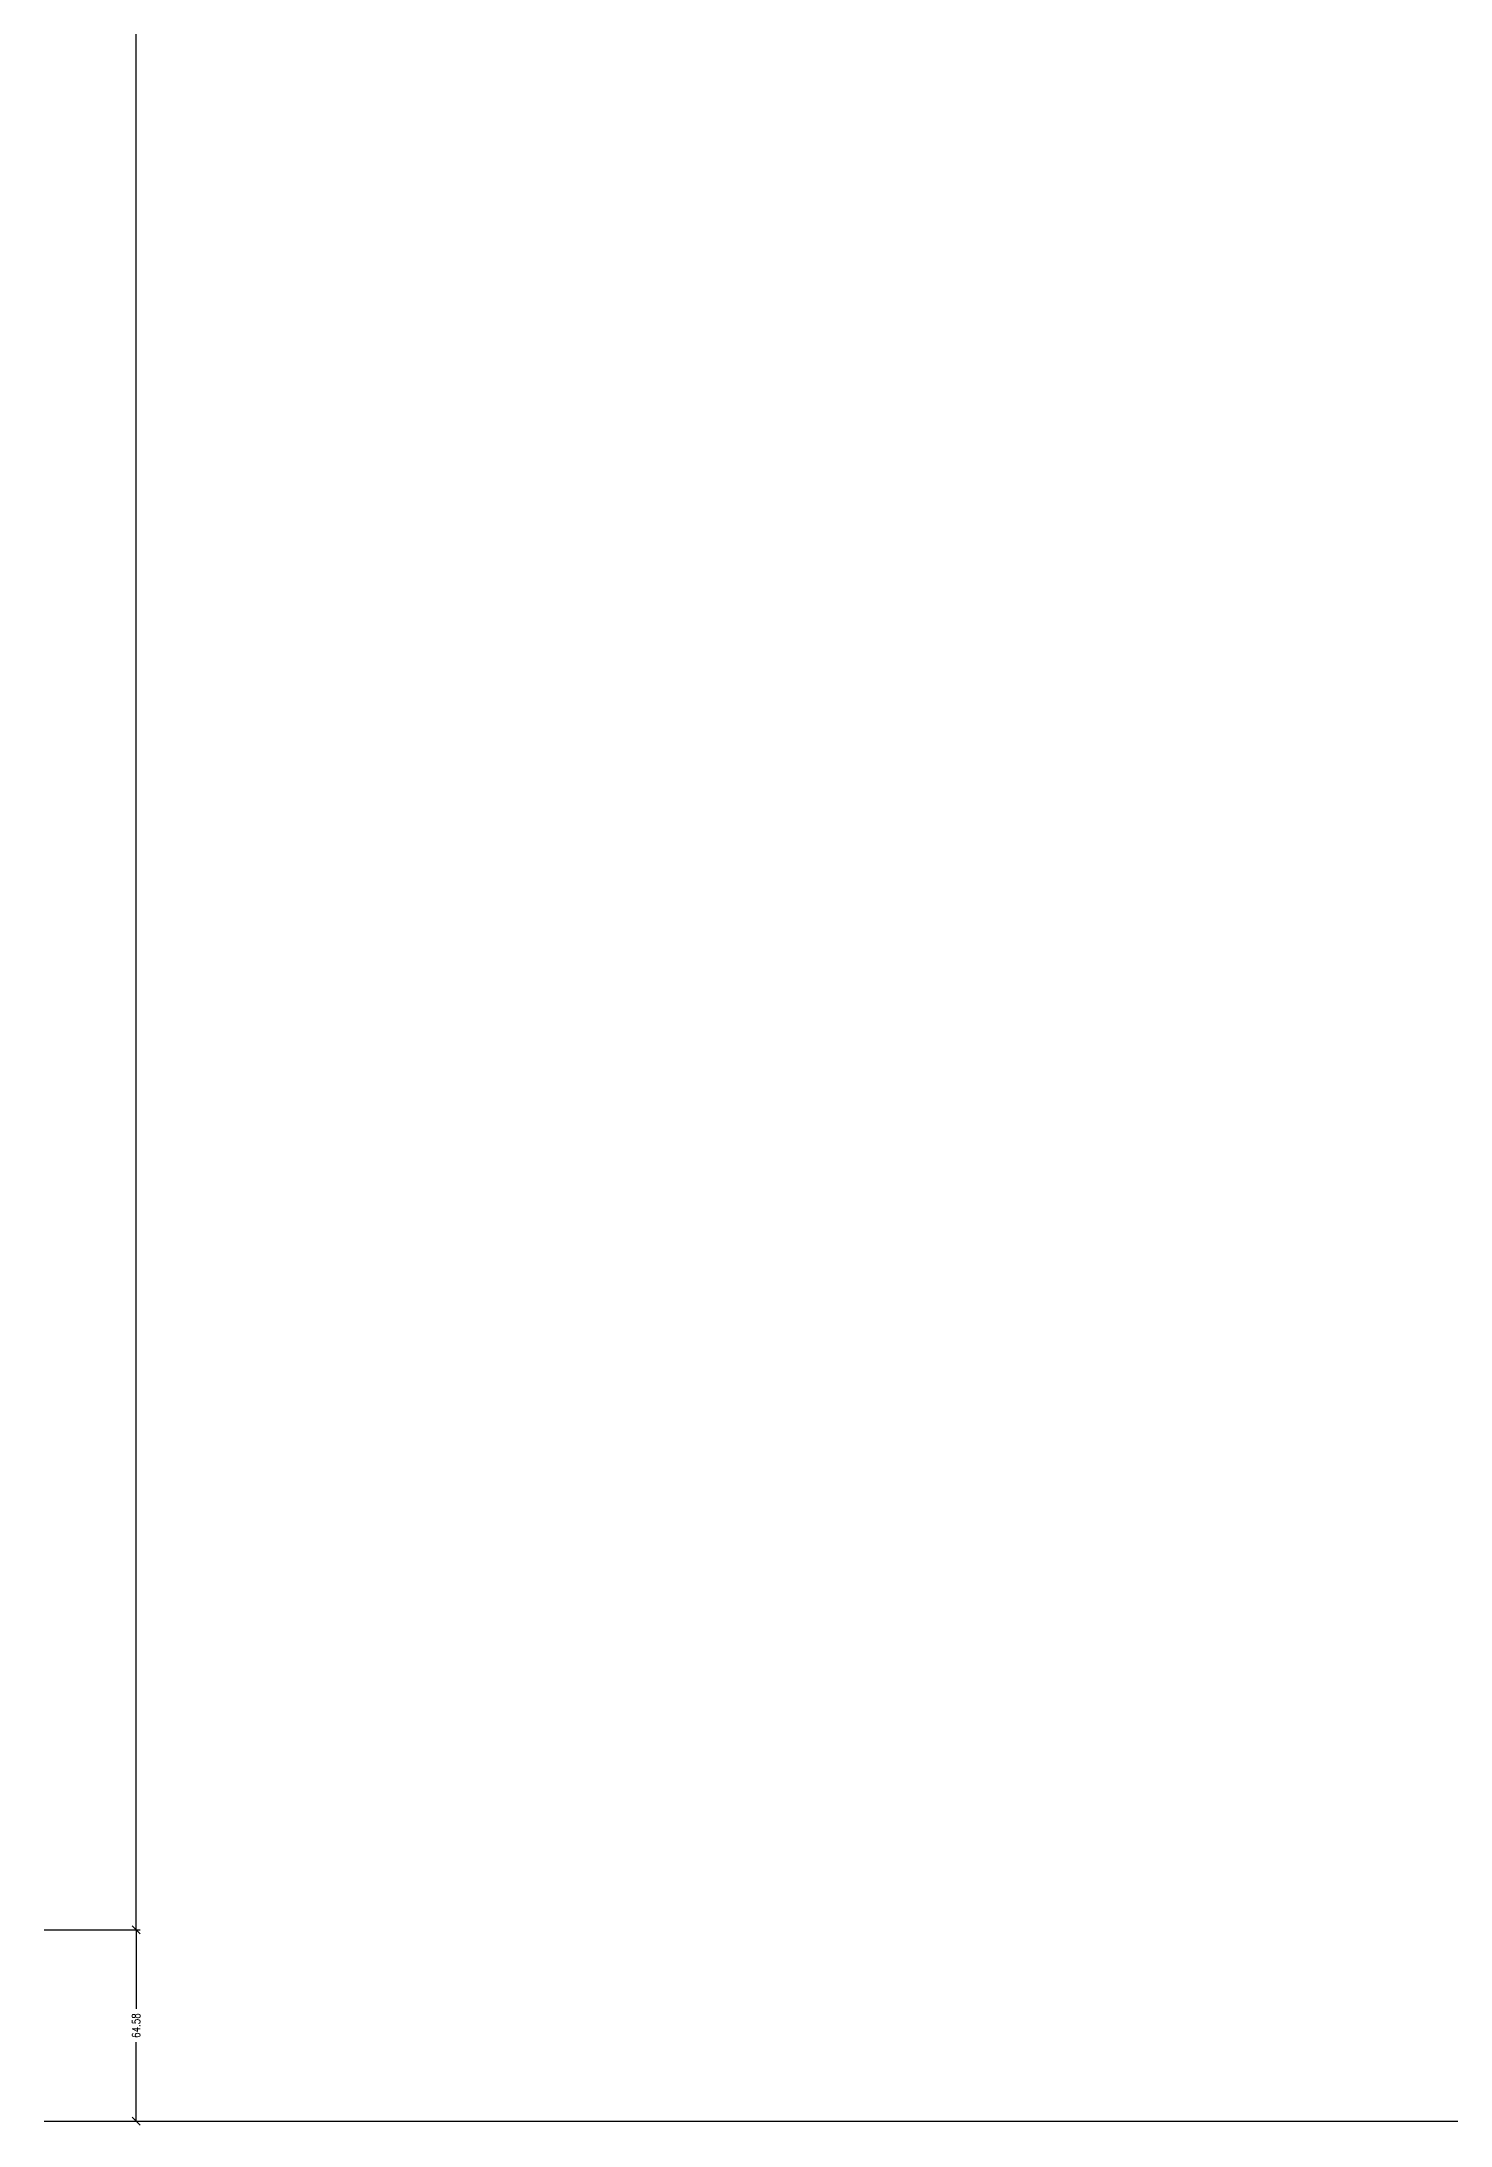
# Model space of a CAD drawing. Header units: inches. Extents: x -15438 to 28214, y -5168 to 29336.
# Drawn here: x 2002 to 2477, y 6061 to 6764 of the extents above; entities that cross this region are included whole.
import ezdxf

# ---------------------------------------------------------------- set-up
doc = ezdxf.new("R2010")
doc.units = ezdxf.units.IN
doc.header["$MEASUREMENT"] = 0
doc.layers.add('quote', color=2, linetype='Continuous', lineweight=9)
doc.styles.add('E-ROMANS', font='romans.shx', dxfattribs={"width": 0.8})
doc.dimstyles.new('E-0050_TICK_18', dxfattribs={"dimscale": 0.001, "dimtxt": 90, "dimasz": 90, "dimexe": 45, "dimexo": 30, "dimgap": 45, "dimtad": 0, "dimzin": 0, "dimdsep": 46, "dimtxsty": 'E-ROMANS', "dimblk": 'OBLIQUE', "dimcen": 45, "dimclrd": 256, "dimclre": 256, "dimclrt": 256, "dimadec": 0, "dimazin": 0, "dimtfac": 1, "dimtmove": 1, "dimatfit": 3, "dimldrblk": 'OPEN90', "dimfxl": 1, "dimtfill": 1, "dimtolj": 1, "dimtzin": 0, "dimarcsym": 0})

# ---------------------------------------------------------------- blocks, each defined once
blk = doc.blocks.new('_Oblique')
at = {"color": 0, "linetype": 'ByBlock', "lineweight": -2}
blk.add_line((-0.5, -0.5), (0.5, 0.5), dxfattribs=at)
blk = doc.blocks.new('*D45')
at = {"layer": 'Defpoints', "color": 0, "transparency": 16777216}
for p in [(5259.87, 8805.14), (2002.03, 6127.28), (2033.91, 6127.28)]:
    blk.add_point(p, dxfattribs=at)
at = {"layer": 'quote', "lineweight": -2, "transparency": 16777216}
for p, q in [((5258.97, 8805.14), (2032.56, 8805.14)), ((2033.91, 8805.14), (2033.91, 7473.94)), ((2033.91, 6127.28), (2033.91, 7458.48)), ((2002.93, 6127.28), (2035.26, 6127.28))]:
    blk.add_line(p, q, dxfattribs=at)
at = {"layer": 'quote', "lineweight": -2, "transparency": 16777216, "xscale": 2.7, "yscale": 2.7, "zscale": 2.7}
for p, rotation in [((2033.91, 8805.14), 90), ((2033.91, 6127.28), 270)]:
    blk.add_blockref('_Oblique', p, dxfattribs=dict(at, rotation=rotation))
at = {"layer": 'quote', "transparency": 16777216, "insert": (2033.91, 7466.21), "char_height": 2.7, "attachment_point": 5, "rotation": 90, "style": 'E-ROMANS', "bg_fill": 3, "box_fill_scale": 1.25, "bg_fill_color": 256, "bg_fill_true_color": 13158600, "bg_fill_transparency": 0}
blk.add_mtext('\\A1;2677.85', dxfattribs=at)
blk = doc.blocks.new('_Open90')
at = {"color": 0, "linetype": 'ByBlock', "lineweight": -2}
for p, q in [((0, 0), (-1, 0)), ((-0.5, 0.5), (0, 0)), ((0, 0), (-0.5, -0.5))]:
    blk.add_line(p, q, dxfattribs=at)
blk = doc.blocks.new('*D32')
at = {"layer": 'Defpoints', "color": 0, "transparency": 16777216}
for p in [(2002.03, 6127.28), (2002.03, 6062.7), (2033.91, 6062.7)]:
    blk.add_point(p, dxfattribs=at)
at = {"layer": 'quote', "lineweight": -2, "transparency": 16777216}
for p, q in [((2002.93, 6127.28), (2035.26, 6127.28)), ((2033.91, 6127.28), (2033.91, 6100.61)), ((2033.91, 6062.7), (2033.91, 6089.37)), ((2002.93, 6062.7), (2035.26, 6062.7))]:
    blk.add_line(p, q, dxfattribs=at)
at = {"layer": 'quote', "lineweight": -2, "transparency": 16777216, "xscale": 2.7, "yscale": 2.7, "zscale": 2.7}
for p, rotation in [((2033.91, 6127.28), 90), ((2033.91, 6062.7), 270)]:
    blk.add_blockref('_Oblique', p, dxfattribs=dict(at, rotation=rotation))
at = {"layer": 'quote', "transparency": 16777216, "insert": (2033.91, 6094.99), "char_height": 2.7, "attachment_point": 5, "rotation": 90, "style": 'E-ROMANS', "bg_fill": 3, "box_fill_scale": 1.25, "bg_fill_color": 256, "bg_fill_true_color": 13158600, "bg_fill_transparency": 0}
blk.add_mtext('\\A1;64.58', dxfattribs=at)
blk = doc.blocks.new('*D46')
at = {"layer": 'Defpoints', "color": 0, "transparency": 16777216}
for p in [(5259.87, 7033.18), (5291.75, 7033.18), (2002.03, 6062.7)]:
    blk.add_point(p, dxfattribs=at)
at = {"layer": 'quote', "lineweight": -2, "transparency": 16777216}
for p, q in [((5260.77, 7033.18), (5293.1, 7033.18)), ((5291.75, 7033.18), (5291.75, 6554.64)), ((5291.75, 6062.7), (5291.75, 6541.24)), ((2002.93, 6062.7), (5293.1, 6062.7))]:
    blk.add_line(p, q, dxfattribs=at)
at = {"layer": 'quote', "lineweight": -2, "transparency": 16777216, "xscale": 2.7, "yscale": 2.7, "zscale": 2.7}
for p, rotation in [((5291.75, 7033.18), 90), ((5291.75, 6062.7), 270)]:
    blk.add_blockref('_Oblique', p, dxfattribs=dict(at, rotation=rotation))
at = {"layer": 'quote', "transparency": 16777216, "insert": (5291.75, 6547.94), "char_height": 2.7, "attachment_point": 5, "rotation": 90, "style": 'E-ROMANS', "bg_fill": 3, "box_fill_scale": 1.25, "bg_fill_color": 256, "bg_fill_true_color": 13158600, "bg_fill_transparency": 0}
blk.add_mtext('\\A1;970.48', dxfattribs=at)

msp = doc.modelspace()

# ---------------------------------------------------------------- dimensions: what is measured, and where the dimension line sits
at = {"layer": 'quote'}
dim = msp.add_linear_dim(base=(2033.915, 6127.284), p1=(5259.869, 8805.136), p2=(2002.033, 6127.284), angle=90, dimstyle='E-0050_TICK_18', override={"dimscale": 0.03}, dxfattribs=at)
dim.commit()
dim.dimension.update_dxf_attribs({"geometry": '*D45', "text_midpoint": (2033.915, 7466.21)})

# ---------------------------------------------------------------- next in the draw order: dimensions: what is measured, and where the dimension line sits
dim = msp.add_linear_dim(base=(2033.915, 6062.7), p1=(2002.033, 6127.284), p2=(2002.033, 6062.7), angle=90, dimstyle='E-0050_TICK_18', override={"dimscale": 0.03}, dxfattribs=at)
dim.commit()
dim.dimension.update_dxf_attribs({"geometry": '*D32', "text_midpoint": (2033.915, 6094.992)})

# ---------------------------------------------------------------- next in the draw order: dimensions: what is measured, and where the dimension line sits
dim = msp.add_linear_dim(base=(5291.751, 7033.178), p1=(2002.033, 6062.7), p2=(5259.869, 7033.178), angle=90, dimstyle='E-0050_TICK_18', override={"dimscale": 0.03}, dxfattribs=at)
dim.commit()
dim.dimension.update_dxf_attribs({"geometry": '*D46', "text_midpoint": (5291.751, 6547.939)})

doc.saveas('drawing.dxf')
